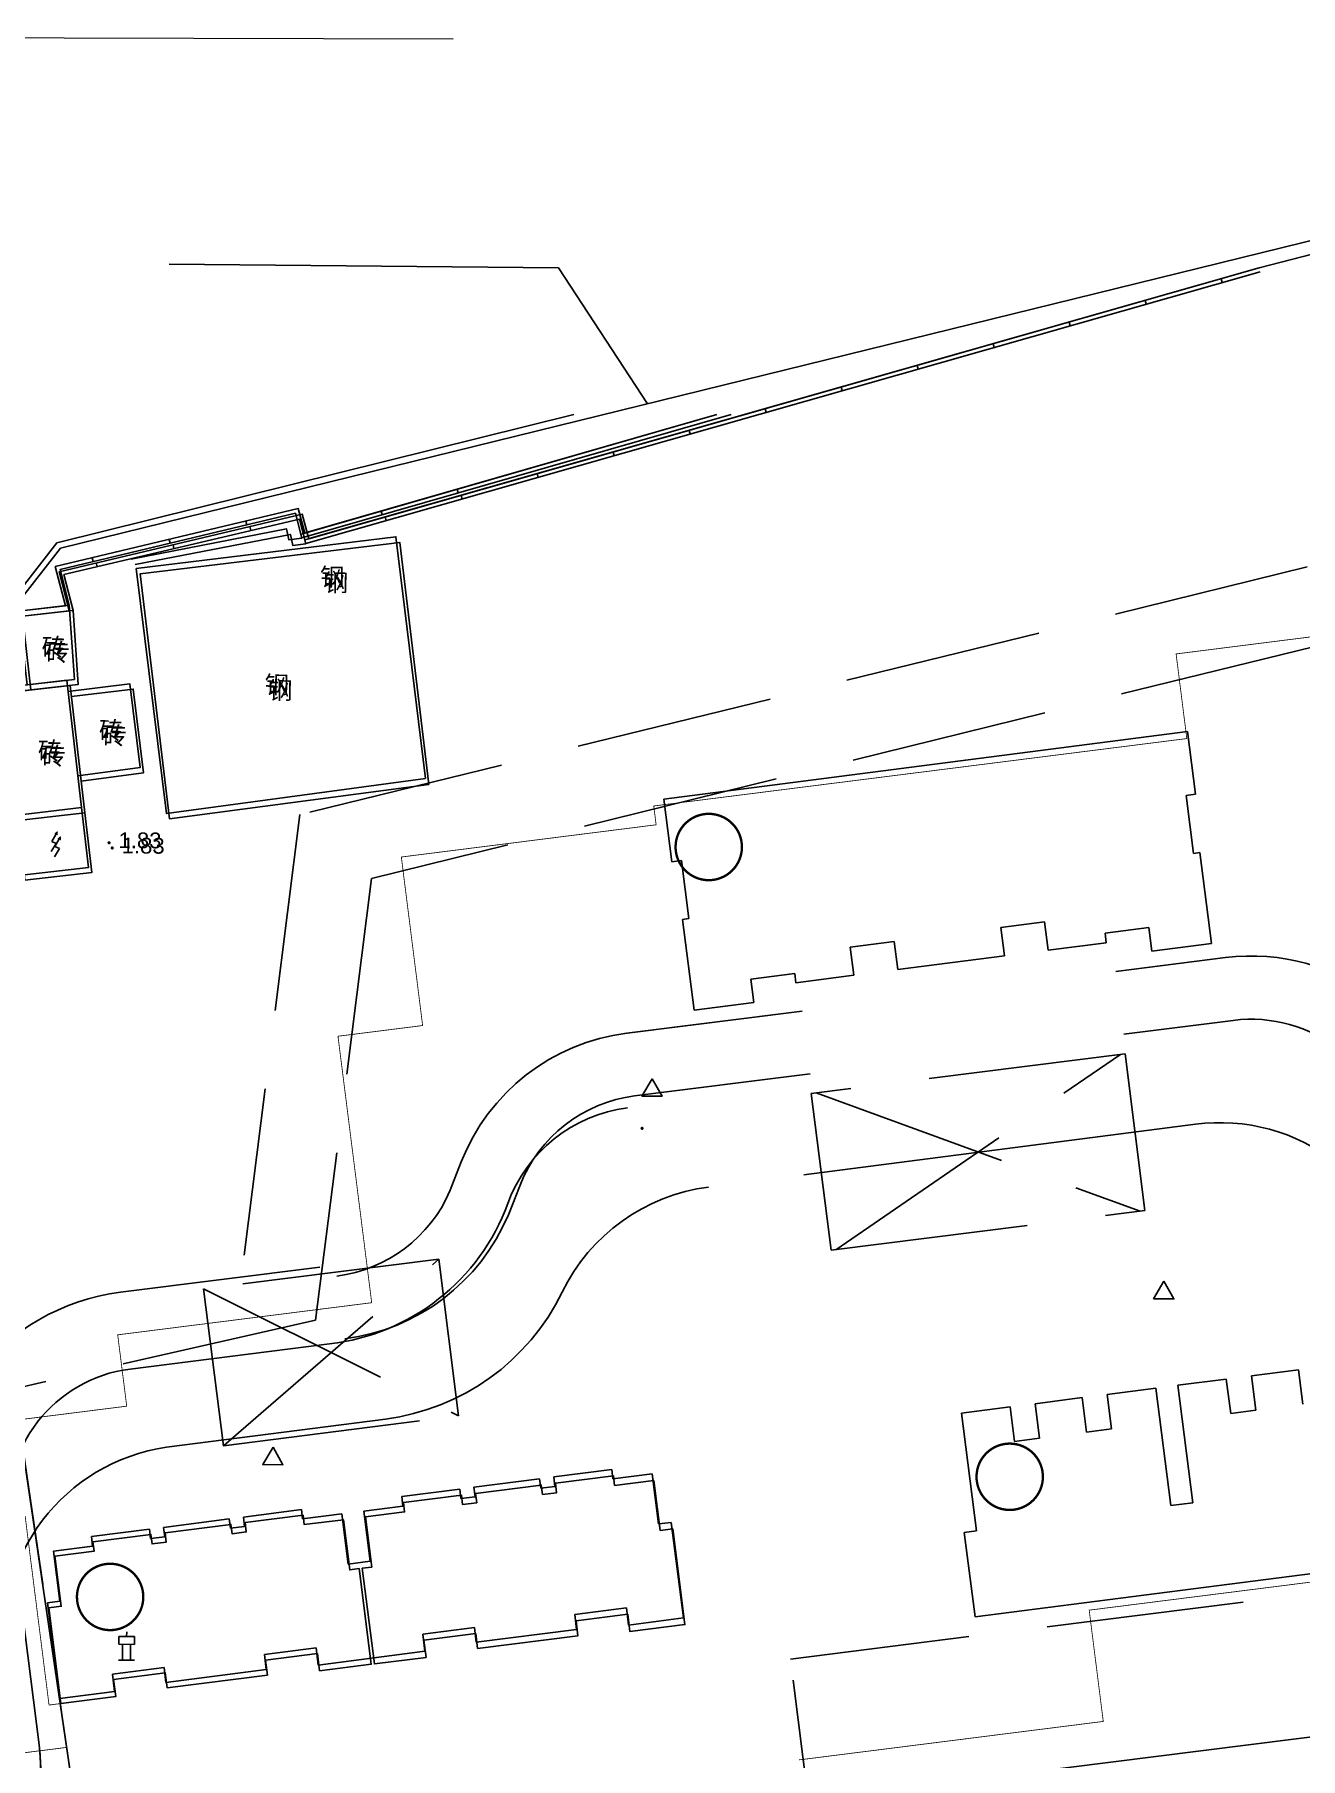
# Model space of a CAD drawing. Header units: millimetres. Extents: x 2463 to 59352, y -11079 to 11941.
# Drawn here: x 6324 to 6404.1, y 1770.4 to 1879.5 of the extents above; entities that cross this region are included whole.
import ezdxf
from ezdxf.enums import TextEntityAlignment as Align

# ---------------------------------------------------------------- set-up
doc = ezdxf.new("R2010")
doc.units = ezdxf.units.MM
doc.header["$LTSCALE"] = 10
doc.linetypes.add('ACAD_ISO02W100', pattern=[15, 12, -3])
doc.linetypes.add('DASH', pattern=[0.35, 0.25, -0.1])
for name, color, linetype in [('001-铺装分割线', 43, 'Continuous'), ('1：500地形', 8, 'Continuous'), ('DIM_IDEN', 3, 'Continuous'), ('GH-水系', 5, 'Continuous'), ('ZZ_RZ_LK', 7, 'Continuous'), ('地下车库轮廓线', 5, 'Continuous'), ('垃圾桶', 6, 'Continuous'), ('消防登高面', 42, 'Continuous'), ('消防道路', 30, 'Continuous'), ('道路', 4, 'Continuous'), ('铺地', 252, 'Continuous')]:
    doc.layers.add(name, color=color, linetype=linetype)
doc.layers.add('TEXT', color=31, linetype='Continuous', lineweight=13)
doc.styles.get("Standard").update_dxf_attribs({"font": 'arial.ttf'})
doc.linetypes.add('10422', pattern='A,2,[150,AAA.SHX,S=1,R=0,X=0,Y=1],2,[177,AAA.SHX,S=1,R=0,X=0,Y=0.8],1e-09', length=4.000000001)
doc.linetypes.add('FENCELINE1', pattern='A,6.35,-2.54,[133,ltypeshp.shx,S=2.54,R=0,X=-2.54,Y=0],-2.54,25.4', length=36.83)

# ---------------------------------------------------------------- blocks, each defined once
blk = doc.blocks.new('720100000')
at = {"const_width": 0.2}
blk.add_lwpolyline([(-0.1, 0, 1), (0.1, 0, 1)], format="xyb", close=True, dxfattribs=at)
blk = doc.blocks.new('510401203')
for p, q in [((0, 0), (0.6707904714317916, 1.176524078110519)), ((0, 0), (0.5842392453061789, -0.2545117109265433)), ((-0.0546772378330314, -1.292750996027758), (0.5842392453061789, -0.2545117109265433))]:
    blk.add_line(p, q)
blk.add_lwpolyline([(0.7453227621669687, 1.307249003972239, 0, 0.5, 0), (0.5277813993545469, 0.9001867942940434, 0.5, 0.5, 0)], format="xyseb")
blk = doc.blocks.new('321104100')
for p, q in [((-1, 3), (1, 3)), ((-1, 3), (-1, 2)), ((0, 3.6), (0, 3)), ((1, 3), (1, 2)), ((-1, 2), (1, 2)), ((-1, 0), (1, 0)), ((-0.5, 0), (-0.5, 2)), ((0.5, 0), (0.5, 2))]:
    blk.add_line(p, q)

msp = doc.modelspace()

# ---------------------------------------------------------------- linework, layer by layer
at = {"color": 251, "linetype": 'DASH', "ltscale": 5}
for p, q in [((6421.530016464445, 1850.014398514648), (6340.796808493296, 1830.162254575995)), ((6421.530077615143, 1850.013982076087), (6340.796869643937, 1830.161838137899)), ((6421.920077286692, 1844.960936185327), (6345.326215368843, 1826.12664956309)), ((6340.796808493296, 1830.162254575995), (6337.268386843529, 1802.272812708636)), ((6340.796869643937, 1830.161838137899), (6337.268447994169, 1802.272396270075)), ((6345.326215368843, 1826.12664956309), (6341.789730136896, 1798.173471390159)), ((6417.839329006822, 1782.506609556154), (6371.841891083257, 1776.720922079758))]:
    msp.add_line(p, q, dxfattribs=at)
at = {"color": 8, "linetype": 'DASH', "ltscale": 5}
for p, q in [((6341.789730136896, 1798.173471390159), (6322.703859794508, 1793.830083026905)), ((6322.703859794508, 1793.830083026905), (6331.182979868756, 1736.086003450566)), ((6382.304978793285, 1693.537162921746), (6371.841891083257, 1776.720922079758))]:
    msp.add_line(p, q, dxfattribs=at)
at = {"color": 251, "linetype": 'FENCELINE1', "ltscale": 0.1}
msp.add_line((6414.411299268746, 1773.004505617433), (6373.957268111264, 1767.916083953232), dxfattribs=at)
at = {"layer": '001-铺装分割线', "color": 251}
msp.add_arc((6362.686045091514, 1802.372116978169), 9.299999999999999, 97.2076352562723, 160.0252436752813, dxfattribs=at)
at = {"layer": '1：500地形', "color": 251, "linetype": 'Continuous'}
for p, q in [((6399.081550709061, 1864.074803742003), (6399.150066462609, 1863.834375662153)), ((6394.272991729757, 1862.704489618429), (6394.341507483246, 1862.464061538112)), ((6389.464432750452, 1861.334175494854), (6389.532948505223, 1861.093747891375)), ((6384.655873772428, 1859.963861847651), (6384.724389525918, 1859.7234337678)), ((6379.84731485267, 1858.593547724076), (6379.915830546614, 1858.35311964376)), ((6375.038755873424, 1857.223233600036), (6375.107271567309, 1856.982805520185)), ((6370.230196894119, 1855.852919476927), (6370.298712588063, 1855.61249139661)), ((6365.421637914815, 1854.482605353352), (6365.490153609922, 1854.242177749873)), ((6360.61307893551, 1853.112291229778), (6360.681594630676, 1852.871863625833)), ((6355.804519957486, 1851.741977582575), (6355.873035651372, 1851.501549502724)), ((6350.995960978124, 1850.371663459), (6351.064476672067, 1850.131235379149)), ((6346.187401998877, 1849.001349335425), (6346.255917692763, 1848.760921255574)), ((6337.635667292665, 1848.389397321158), (6337.693135239331, 1848.146091952809)), ((6341.351558656579, 1847.623863535822), (6341.109771367484, 1847.560311492887)), ((6332.769562666103, 1847.240038380847), (6332.827030612769, 1846.996733012033)), ((6327.90345803954, 1846.090679440536), (6327.960925986206, 1845.847374071722))]:
    msp.add_line(p, q, dxfattribs=at)
at = {"layer": '1：500地形', "color": 8, "linetype": 'Continuous'}
for p, q in [((6350.737467311004, 1850.758317584527), (6350.806596008044, 1850.518065168411)), ((6337.38227291711, 1848.741982024052), (6337.440361231247, 1848.498824158107)), ((6345.932418997081, 1849.37574364327), (6346.001547694063, 1849.13549122762)), ((6332.519115598379, 1847.580215742235), (6332.577203912517, 1847.337057875824)), ((6341.10010471623, 1847.9859286052), (6340.858480303288, 1847.921759740804)), ((6327.655958279765, 1846.418449459952), (6327.714046593845, 1846.175291594473))]:
    msp.add_line(p, q, dxfattribs=at)
at = {"layer": '1：500地形', "color": 251, "linetype": '10422', "flags": 128}
for points in [[(6320.020451057733, 1829.735854369943), (6322.886944600936, 1830.219708721508), (6321.606560334536, 1837.805079444666), (6323.766766832532, 1838.052851891034), (6323.231819053677, 1842.716805951559), (6326.192547351735, 1843.05639654806), (6325.561876766589, 1845.537605045718), (6340.944895846102, 1849.171026582253), (6341.351558656579, 1847.623863535822), (6401.484284697772, 1864.759520148282), (6411.312948624925, 1867.29371576326), (6421.759493821972, 1867.266545500961), (6435.776151508706, 1866.126289672107), (6436.233374260572, 1863.35184802197), (6449.721229130666, 1864.321168110129), (6450.147117023795, 1861.45454681607), (6452.22434047828, 1861.763155779225), (6452.319589392953, 1860.961216228437), (6452.44397982312, 1860.953843091504)], [(6341.176173691145, 1847.307681328506), (6340.350960569021, 1847.184553896432), (6340.189775273817, 1847.899125409202), (6330.373070472475, 1845.986758592428)]]:
    msp.add_lwpolyline(points, dxfattribs=at)
at = {"layer": '1：500地形', "color": 251, "linetype": 'Continuous', "flags": 128}
for points in [[(6401.484284697772, 1864.759520148282), (6411.301555652377, 1867.293745222856), (6413.542812909729, 1858.611394279991)], [(6341.174793233893, 1847.312933462095), (6401.552800392879, 1864.519092545268)], [(6341.378843019573, 1847.631035211851), (6401.484284697772, 1864.759520148282)], [(6341.35184256363, 1847.622783715726), (6340.944895846102, 1849.171026582253), (6325.561876766589, 1845.537605045718), (6326.192547351735, 1843.05639654806)], [(6341.176173691145, 1847.307681328506), (6340.765086427653, 1848.871677256078), (6325.866812208291, 1845.352751070057), (6326.443189664891, 1843.085145075229)], [(6322.957915137495, 1829.799258605), (6321.606560334536, 1837.805079444666), (6326.265054700985, 1838.33940118447), (6327.188932797844, 1830.284549447597)], [(6326.959894474801, 1832.281425218453), (6330.895230418218, 1832.803172485326), (6330.249851751405, 1838.108575680648), (6326.345998664767, 1837.633689397369)]]:
    msp.add_lwpolyline(points, dxfattribs=at)
at = {"layer": '1：500地形', "color": 8, "linetype": '10422', "flags": 128}
for points in [[(6319.814690404195, 1830.043571956345), (6322.679940535485, 1830.534735601284), (6321.380213738974, 1838.116816266329), (6323.539781233269, 1838.370097218902), (6322.992939620077, 1843.032671959494), (6325.952792190279, 1843.379812894278), (6325.315795237462, 1845.859404720721), (6340.68949715837, 1849.532049332169), (6341.10010471623, 1847.9859286052), (6367.179874666997, 1855.48969294306)], [(6340.925526753448, 1847.669299930689), (6340.100630371397, 1847.544068310764), (6339.937623037522, 1848.258226282784), (6330.125827737475, 1846.320827772264)]]:
    msp.add_lwpolyline(points, dxfattribs=at)
at = {"layer": '1：500地形', "color": 8, "linetype": 'Continuous', "flags": 128}
for points in [[(6340.924132928923, 1847.674548302666), (6368.08517399544, 1855.48969294306)], [(6341.127370683216, 1847.993169702944), (6367.181063218481, 1855.48969294306)], [(6341.10039141073, 1847.984849072416), (6340.68949715837, 1849.532049332169), (6325.315795237462, 1845.859404720721), (6325.952792190279, 1843.379812894278)], [(6340.925526753448, 1847.669299930689), (6340.510451829092, 1849.23224228656), (6325.621201203119, 1845.675328905583), (6326.20336032563, 1843.409200323169)], [(6322.751983180266, 1830.114467937854), (6321.380213738974, 1838.116816266329), (6326.03733011961, 1838.663017705438), (6326.981749364031, 1830.610548385308)], [(6326.747618656171, 1832.606833776814), (6330.681611081325, 1833.138616543618), (6330.022702939606, 1838.442356456426), (6326.120073749307, 1837.957514780463)]]:
    msp.add_lwpolyline(points, dxfattribs=at)
for points in [[(6348.749271656417, 1832.455188169499), (6332.343314842876, 1830.231919172109), (6330.436720037573, 1845.732638195977), (6346.867556072453, 1847.753637775202)], [(6323.539781233269, 1838.370097218902), (6322.992939620077, 1843.032671959494), (6326.20336032563, 1843.409200323169), (6326.529678106397, 1838.720761845243)], [(6326.981749364031, 1830.610548385308), (6322.751983180266, 1830.114467937854), (6323.196683596792, 1826.322786983923), (6327.426449780383, 1826.818867431843)]]:
    msp.add_lwpolyline(points, close=True, dxfattribs=at)
at = {"layer": '1：500地形', "color": 251, "linetype": 'Continuous', "flags": 128}
for points in [[(6348.961089125807, 1832.073664224596), (6332.549515136781, 1829.892246535868), (6330.682461566148, 1845.397777975426), (6347.118398763678, 1847.376863866468)], [(6323.766766832532, 1838.052851891034), (6323.231819053677, 1842.716805951559), (6326.443189664891, 1843.085145075229), (6326.75754834249, 1838.395889568963)], [(6327.188932797844, 1830.284549447597), (6322.957915137495, 1829.799258605), (6323.392943339162, 1826.006455966161), (6327.623960998231, 1826.49174633192)]]:
    msp.add_lwpolyline(points, close=True, dxfattribs=at)
at = {"layer": 'DIM_IDEN', "color": 251, "const_width": 0.15}
for points in [[(6368.764105449927, 1828.092463208717, 1), (6364.564296908009, 1828.132560341508, 1)], [(6387.808257955681, 1788.234878219087, 1), (6383.608449355497, 1788.274975829181, 1)], [(6330.885408113625, 1780.629129531682, 1), (6326.685599513383, 1780.669227142242, 1)]]:
    msp.add_lwpolyline(points, format="xyb", close=True, dxfattribs=at)
at = {"layer": 'GH-水系', "linetype": 'ByBlock'}
for points in [[(6172.646256823531, 1750.843041143735), (6196.62599629941, 1774.554379264713), (6218.494688520821, 1788.7934122145), (6253.647636229553, 1803.671134831273), (6319.18291001997, 1818.686337838304), (6322.215140703282, 1842.620169900712), (6325.655896903396, 1847.034606049192), (6419.96955759157, 1870.22647550365), (6451.624628183055, 1867.464138377813), (6478.588594817762, 1862.522688052506)], [(6172.642193797366, 1750.775133389869), (6196.561378869492, 1774.547555004136), (6218.393682876458, 1788.84231832659), (6253.508570222099, 1803.809651227091), (6319.005334187039, 1818.991955171228), (6321.976511062096, 1842.933442952), (6325.405996955555, 1847.356640390009), (6358.120367660218, 1855.48969294306)]]:
    msp.add_lwpolyline(points, dxfattribs=at)
at = {"layer": 'TEXT'}
msp.add_lwpolyline([(6243.827723737779, 1879.537328033131), (6350.494033826662, 1879.261512821895)], dxfattribs=at)
msp.add_lwpolyline([(6243.827723737779, 1879.537328033131), (6350.494033826662, 1879.261512821895)], dxfattribs=at)
at = {"layer": 'ZZ_RZ_LK', "color": 251}
for points in [[(6363.19008063336, 1788.023922448867), (6360.709846710759, 1787.710171458666), (6360.634601276399, 1788.305241443572), (6356.963824281092, 1787.840886185766), (6357.039100481228, 1787.24581993593), (6356.146216281139, 1787.132869655621), (6356.06798909433, 1787.7275630188), (6351.900840464195, 1787.20080182178), (6351.97942326739, 1786.605768030398), (6351.086539067301, 1786.492817749624), (6351.011362224848, 1787.087098866125), (6347.340707875295, 1786.622020880115), (6347.41579283777, 1786.028466226888), (6344.935558915169, 1785.714715236687), (6345.33716015678, 1782.540015911107), (6344.740527158227, 1782.464541582745), (6345.506079448767, 1776.41277097853), (6348.781389290032, 1776.826905349624), (6348.64331467866, 1777.918399144784), (6351.917223492377, 1778.332550490164), (6352.036448854809, 1777.390061754622), (6358.385847684434, 1778.193264118285), (6358.26662232206, 1779.135752854292), (6361.540531135777, 1779.549904199206), (6361.678581564194, 1778.458601201773), (6365.151738072544, 1778.897173619718), (6364.385966532836, 1784.949442610499), (6363.591681875028, 1784.849223123752)], [(6325.292106213836, 1783.229808118083), (6327.772340135272, 1783.543558631913), (6327.697033169419, 1784.138621146214), (6331.367810164667, 1784.602976404485), (6331.443086364803, 1784.007910154649), (6332.335970564834, 1784.120860434492), (6332.263645353874, 1784.716300525126), (6336.43069789521, 1785.243820143753), (6336.502763578641, 1784.647962060646), (6337.395647778672, 1784.760912340489), (6337.32047093622, 1785.35519345699), (6340.991308986066, 1785.818818516918), (6341.066394008203, 1785.225263863225), (6343.546627930862, 1785.539014853892), (6343.948229172473, 1782.364315527846), (6344.544862171084, 1782.439789856673), (6345.310414521171, 1776.388019252458), (6342.035152985047, 1775.973502808605), (6341.897078433221, 1777.064996603765), (6338.623169619446, 1776.650845258386), (6338.742394981879, 1775.70835652331), (6332.392996152254, 1774.905154159647), (6332.273770789763, 1775.847642895189), (6328.999861976046, 1775.433491549809), (6329.137912404405, 1774.342188552377), (6325.664951047076, 1773.902073533163), (6324.899486989803, 1779.954381306079), (6325.693707454224, 1780.055108316132)]]:
    msp.add_lwpolyline(points, close=True, dxfattribs=at)
at = {"layer": '地下车库轮廓线', "color": 251, "linetype": 'DASH', "ltscale": 5, "const_width": 0.05}
for points in [[(6318.178981127947, 1791.249703628831), (6329.836101605239, 1792.724195088615), (6329.26513508658, 1797.238175408338), (6345.337086499758, 1799.270999979117), (6343.203875347828, 1816.136628274695), (6348.560668609602, 1816.813364727777), (6347.21227221293, 1827.479268196859), (6363.334172847945, 1829.51845672343), (6363.183607644898, 1830.708939732407), (6396.914325171356, 1834.975293693022), (6396.236718442438, 1840.332599720341), (6413.995411320388, 1842.578768255544)], [(6320.757980111493, 1770.459006519412), (6326.016350928085, 1771.124099867307), (6325.66498378062, 1773.901962345355), (6324.920993046633, 1773.807856059057), (6323.408856704746, 1785.762606954091)], [(6411.918700428361, 1782.493322003056), (6390.737185024629, 1779.812621329334), (6391.627924092378, 1772.770245465339), (6372.385477195176, 1770.33640799055)]]:
    msp.add_lwpolyline(points, dxfattribs=at)
at = {"layer": '垃圾桶', "color": 251, "elevation": 1.249999999999999}
for points in [[(6363.086074239896, 1813.449872624484), (6362.434340574286, 1812.345521792658), (6363.716603544106, 1812.333279249147)], [(6395.463895173309, 1800.625917249248), (6394.812161506476, 1799.521565940586), (6396.094424477518, 1799.509323873912)], [(6339.092244711037, 1790.133535521925), (6338.440511044146, 1789.029184213729), (6339.722774015247, 1789.016942147055)]]:
    msp.add_lwpolyline(points, close=True, dxfattribs=at)
at = {"layer": '消防登高面', "color": 251, "linetype": 'DASH', "ltscale": 5}
for p, q in [((6374.707086057724, 1802.626821793505), (6392.710594899983, 1814.984321465605)), ((6373.452817596875, 1812.55023800524), (6393.964566405486, 1805.063254929968)), ((6335.955558996387, 1790.219842599594), (6349.583224914475, 1802.023829322197)), ((6334.701572201944, 1800.143294799031), (6350.836914756133, 1792.102727752068))]:
    msp.add_line(p, q, dxfattribs=at)
for points in [[(6374.409157023912, 1802.591552698874), (6394.262198307699, 1805.100874654372), (6393.008226920125, 1815.021940713172), (6373.155185576734, 1812.512618757208)], [(6335.955261982717, 1790.222192752064), (6350.836914756133, 1792.102727752068), (6349.583224914475, 1802.023829322197), (6334.701572201944, 1800.143294799031)]]:
    msp.add_lwpolyline(points, close=True, dxfattribs=at)
at = {"layer": '消防道路', "color": 251, "linetype": 'DASH', "ltscale": 10}
for p, q in [((6399.354751828972, 1821.11044268299), (6392.420181228577, 1820.23459786445)), ((6372.577985465674, 1817.727190028299), (6361.324752341579, 1816.305340527446)), ((6372.577821917048, 1817.728483637684), (6361.475041988744, 1816.326188879442)), ((6351.00330282, 1808.179728577268), (6350.261754202222, 1806.291047160403))]:
    msp.add_line(p, q, dxfattribs=at)
at = {"layer": '消防道路'}
msp.add_line((6329.046518421646, 1750.639272609615), (6322.089008951707, 1798.01938192023), dxfattribs=at)
at = {"layer": '消防道路', "color": 7, "linetype": 'ACAD_ISO02W100'}
for points in [[(6365.749493014215, 1817.782369621918), (6365.006916217944, 1823.534183987305), (6365.403357926962, 1823.58536588017), (6364.929650639157, 1827.254578929749), (6364.334589732376, 1827.177754530107), (6363.82232784058, 1831.145607699529), (6396.947409801682, 1835.422156349179), (6397.460447791645, 1831.454364500829), (6396.864615319328, 1831.377440809161), (6397.338316869254, 1827.708265976869), (6397.735023960327, 1827.759482059517), (6398.477642781947, 1822.007335885783), (6394.70891953775, 1821.520783046615), (6394.516859455181, 1823.008435054106), (6391.739908350954, 1822.649919426889), (6391.816732774985, 1822.054861477931), (6388.147216100451, 1821.580997303949), (6387.916643163453, 1823.366852192097), (6385.139705032607, 1823.008341049199), (6385.370248721245, 1821.222606978734), (6378.626190414974, 1820.351928577182), (6378.395646726278, 1822.137662648112), (6375.618695164421, 1821.77914977016), (6375.847342925235, 1819.99304841308), (6372.179722701871, 1819.519547506125), (6372.102884132912, 1820.114719982614), (6369.325933478862, 1819.756206934229), (6369.517993841991, 1818.268557744921)], [(6325.198116543035, 1783.549855755997), (6327.677566678876, 1783.869741747976), (6327.600748483239, 1784.464803899993), (6331.270273916629, 1784.938705952261), (6331.347092112208, 1784.343643799779), (6332.239685340757, 1784.458871097193), (6332.16291615242, 1785.053553599288), (6336.328163798697, 1785.591449780744), (6336.405120399753, 1784.996598485281), (6337.297713628244, 1785.111825782229), (6337.220919936228, 1785.706698100437), (6340.890469873239, 1786.180410321691), (6340.967263565313, 1785.585538003948), (6343.446689197533, 1785.905613826011), (6343.856386255737, 1782.731949014944), (6345.244864606504, 1782.911191508529), (6344.835167548243, 1786.084856319596), (6347.314617684142, 1786.404742312041), (6347.237799488505, 1786.999804464058), (6350.907324914444, 1787.473706516326), (6350.984143117532, 1786.878644363844), (6351.876736346023, 1786.993871660792), (6351.799942654006, 1787.588743979), (6355.965377712944, 1788.126471366622), (6356.042171405019, 1787.531599045155), (6356.93476463351, 1787.646826342569), (6356.857970941493, 1788.241698664036), (6360.527520878504, 1788.71541088529), (6360.604314570521, 1788.120538563357), (6363.083740202799, 1788.440614390076), (6363.49343725361, 1785.266949578543), (6364.286853459229, 1785.369373843429), (6365.067838474208, 1779.319575300329), (6361.596667221371, 1778.871278344543), (6361.455809220644, 1779.962416422442), (6358.182967390139, 1779.539916335494), (6358.304596205506, 1778.597734595538), (6351.957266582964, 1777.778340482973), (6351.835637767597, 1778.720522222464), (6348.562795937209, 1778.298022135516), (6348.703653930485, 1777.206884057616), (6341.959616216105, 1776.336277784203), (6341.818758222829, 1777.427415862103), (6338.545916384932, 1777.004915771429), (6338.66754520024, 1776.062734031939), (6332.320215577698, 1775.243339918909), (6332.19858676984, 1776.185521658865), (6328.925744931885, 1775.763021571916), (6329.066578294298, 1774.672074293607), (6325.59538241054, 1774.223968137876), (6324.814397395619, 1780.273766680044), (6325.607813601238, 1780.376190944929)]]:
    msp.add_lwpolyline(points, close=True, dxfattribs=at)
at = {"layer": '消防道路', "color": 251, "linetype": 'DASH', "ltscale": 10}
msp.add_lwpolyline([(6399.353811613257, 1821.110323997103), (6392.420181228577, 1820.23459786445)], dxfattribs=at)
for points in [[(6413.575140975854, 1780.353123551589), (6409.912744540345, 1809.341018794925, 0.4142017316227252), (6399.855974790788, 1817.141969807335), (6392.922035016267, 1816.266204896738)], [(6373.079675704796, 1813.760090670437), (6361.976264950559, 1812.357716003788, 0.2743441404159648), (6354.726599404619, 1806.71785898123), (6353.985050788122, 1804.829178041202)], [(6373.079675704796, 1813.760090670437), (6361.976264950559, 1812.357716003788, 0.2743441404159648), (6354.726599404619, 1806.71785898123), (6353.985050788122, 1804.829178041202)], [(6343.640131745111, 1796.990069539175, 0.2674628976606099), (6353.985050788122, 1804.829178041202, 0.2674628976606099)], [(6343.640131745111, 1796.990069539175, 0.2674628976606099), (6353.985050788122, 1804.829178041202, 0.2674628976606099)]]:
    msp.add_lwpolyline(points, format="xyb", dxfattribs=at)
at = {"layer": '消防道路', "color": 8, "linetype": 'DASH', "ltscale": 10}
for points in [[(6414.131994744444, 1775.189192232099), (6410.907199095209, 1800.200337397755, 0.4142287144225253), (6397.470591336811, 1810.567230407503), (6366.645480455978, 1806.591193727572, 0.252564083842058), (6357.39071619019, 1799.941293392219, -0.2525716320699041), (6346.207467881295, 1791.905944513512), (6332.360044378585, 1790.119038047624)], [(6332.360044378585, 1790.119038047624, 0.4100134477242159), (6322.163825147874, 1776.706313272362)]]:
    msp.add_lwpolyline(points, format="xyb", dxfattribs=at)
at = {"layer": '消防道路', "color": 7, "linetype": 'ACAD_ISO02W100', "elevation": -6.482291392551076e-08}
msp.add_lwpolyline([(6411.082866942774, 1782.93977147935), (6383.511652820367, 1779.380547023733), (6382.820289037396, 1784.736106390954), (6383.613705310128, 1784.838530662359), (6382.653482270458, 1792.276778593083), (6385.72796572777, 1792.673701599129), (6386.009632452538, 1790.491807042976), (6387.596464863776, 1790.696655572281), (6387.314798705776, 1792.878550202475), (6390.290108773946, 1793.262641099636), (6390.571775729915, 1791.080746575148), (6392.158608014377, 1791.285595087224), (6391.876941289609, 1793.467489642911), (6394.951433408978, 1793.864354684838), (6395.911659125735, 1786.426086837781), (6397.300136081847, 1786.605329139978), (6396.339913049569, 1794.043577070703), (6399.414396506882, 1794.440500076749), (6399.69606323165, 1792.258605520596), (6401.282895635437, 1792.46345404571), (6401.001228910669, 1794.645348602329), (6403.976543298721, 1795.029410523251), (6404.258206270375, 1792.847545021568)], dxfattribs=at)
at = {"layer": '消防道路', "linetype": 'DASH', "ltscale": 10}
msp.add_lwpolyline([(6322.522941242993, 1785.249562749994), (6324.287631537505, 1771.291837842558, -0.4135036316503539), (6313.052191024328, 1756.767878028453), (6260.152476635851, 1749.949366046005, 0.4140634094825423), (6252.376269255214, 1739.877248869632), (6255.459841525795, 1715.857005474512, 0.1932515749096491), (6258.73075755223, 1710.002137944923), (6306.752165066924, 1671.206607143749, 0.2213805043858709), (6313.939966686974, 1669.121761480235), (6388.807625326708, 1679.215035758802)], format="xyb", dxfattribs=at)
at = {"layer": '消防道路', "color": 251, "linetype": 'DASH', "ltscale": 10}
for centre, radius, start, end in [((6400.983726545908, 1808.212906432227), 12.99999999999722, 7.202122611778048, 97.19848900222539), ((6363.10401670568, 1803.42865262868), 12.99999999843212, 97.19848900222539, 158.5633694726727), ((6342.009473117158, 1809.887392706127), 9.000000000046768, 277.2059408732954, 336.8078702406727)]:
    msp.add_arc(centre, radius, start, end, dxfattribs=at)
at = {"layer": '道路'}
for p, q in [((6342.058489629972, 1801.527513490879), (6329.435896805402, 1799.931590041966)), ((6342.673131220481, 1796.666215345153), (6330.050529810456, 1795.070290964917)), ((6322.522941242993, 1785.249562749994), (6324.288087698196, 1771.288229861651))]:
    msp.add_line(p, q, dxfattribs=at)
at = {"layer": '道路', "color": 251}
msp.add_arc((6341.128250849464, 1810.220482525305), 13.64200131153423, 276.5173503196203, 339.9758910358643, dxfattribs=at)
at = {"layer": '道路'}
for centre, radius, start, end in [((6331.154360249146, 1786.339795033336), 13.70000000000647, 97.20594087329549, 187.2049323061708), ((6331.154360249146, 1786.339795033336), 8.80000000000307, 97.20594087329549, 187.2049323061708), ((6309.902606528749, 1769.469457879552), 14.5, 277.3446472226662, 7.205735701490639)]:
    msp.add_arc(centre, radius, start, end, dxfattribs=at)
at = {"layer": '铺地', "color": 251}
for p, q in [((6357.167386631803, 1864.768564042059), (6332.523182437553, 1865.003853592911)), ((6362.779806001201, 1856.163430478313), (6357.167386631803, 1864.768564042059))]:
    msp.add_line(p, q, dxfattribs=at)

# ---------------------------------------------------------------- block references
at = {"layer": '1：500地形', "color": 8, "linetype": 'Continuous', "xscale": 0.5000000000005034, "yscale": 0.5000000000005034, "zscale": 0.5000000000005034, "rotation": 359.5991228145418}
for name, p in [('510401203', (6325.088781082393, 1828.465882797149)), ('720100000', (6328.717211146521, 1828.380588366539, 1.83)), ('720100000', (6362.445253102256, 1810.308196302858, 1.83))]:
    msp.add_blockref(name, p, dxfattribs=at)
at = {"layer": '1：500地形', "color": 251, "linetype": 'Continuous', "xscale": 0.4999999999999997, "yscale": 0.4999999999999997, "zscale": 0.4999999999999997, "rotation": 359.4529881682059}
for name, p in [('510401203', (6325.290500687466, 1828.144718722795)), ('720100000', (6328.918701385353, 1828.050170268752, 1.829999999999999))]:
    msp.add_blockref(name, p, dxfattribs=at)
at = {"layer": '1：500地形', "color": 8, "linetype": 'Continuous', "extrusion": (-0.02249646185367215, 0.003258727077910039, 0.9997416115686583), "xscale": 0.4999999999983986, "yscale": 0.5000000000001075, "zscale": 0.4999999999999977, "rotation": 97.84143009071664}
msp.add_blockref('321104100', (-2665.734961286713, 6008.252523486005, -133.7636578708451), dxfattribs=at)

# ---------------------------------------------------------------- texts
at = {"layer": '1：500地形', "color": 8, "linetype": 'Continuous'}
for s, height, p in [('钢', 1.125, (6342.072664631271, 1845.218213084974)), ('砖', 1.125, (6324.448736310153, 1840.771366118808)), ('钢', 1.125, (6338.566559710338, 1838.39177126566)), ('砖', 1.125, (6328.080594950503, 1835.50257772103)), ('砖', 1.125, (6324.214791608598, 1834.207219808717)), ('1.83', 1, (6329.315976249085, 1828.544009768293))]:
    msp.add_text(s, height=height, rotation=359.5991228145418, dxfattribs=at).set_placement(p, align=Align.MIDDLE_LEFT)
at = {"layer": '1：500地形', "color": 251, "linetype": 'Continuous'}
for s, height, p in [('钢', 1.125, (6342.317056266738, 1844.853676600736)), ('砖', 1.125, (6324.681843458764, 1840.451794642378)), ('钢', 1.125, (6338.793551694109, 1838.036199507193)), ('砖', 1.125, (6328.300252100076, 1835.173760088515)), ('砖', 1.125, (6324.431157473273, 1833.888266290893)), ('1.83', 0.9999999999999994, (6329.517881361449, 1828.212064081226))]:
    msp.add_text(s, height=height, rotation=359.4529597704604, dxfattribs=at).set_placement(p, align=Align.MIDDLE_LEFT)

doc.saveas('drawing.dxf')
